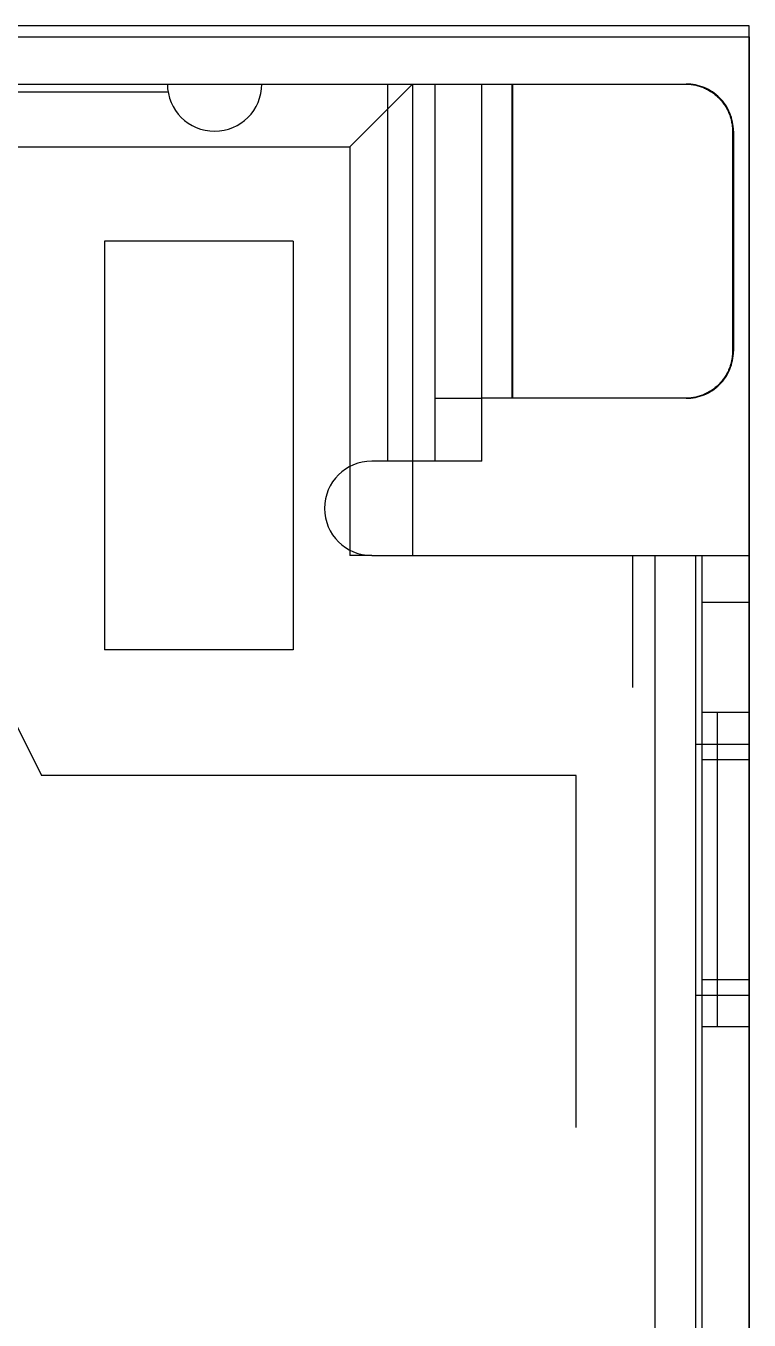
# Model space of a CAD drawing. Header units: inches. Extents: x 0 to 8.3, y 0 to 11.7.
# Drawn here: x 3.1619 to 3.2524, y 1.3141 to 1.4762 of the extents above; entities that cross this region are included whole.
import ezdxf

# ---------------------------------------------------------------- set-up
doc = ezdxf.new("R2010")
doc.units = ezdxf.units.IN
doc.header["$LTSCALE"] = 0.762205
doc.header["$MEASUREMENT"] = 0
doc.linetypes.add('HIDDEN', pattern=[0.2, 0.1, -0.1])
doc.layers.get('0').update_dxf_attribs({"linetype": 'CONTINUOUS'})
for name, color, linetype in [('03___PRT_ALL_CURVES', 7, 'CONTINUOUS'), ('03__ASM_ALL_CURVES', 7, 'CONTINUOUS'), ('DEFAULT_2', 8, 'HIDDEN')]:
    doc.layers.add(name, color=color, linetype=linetype)

msp = doc.modelspace()

# ---------------------------------------------------------------- linework, layer by layer
at = {"color": 7, "linetype": 'CONTINUOUS'}
for p, q in [((3.1284, 1.46892), (3.24454, 1.46892)), ((3.20714, 1.46892), (3.20714, 1.42168)), ((3.21895, 1.42168), (3.21895, 1.46892)), ((3.22282, 1.42955), (3.22282, 1.46892)), ((3.14021, 1.46794), (3.17966, 1.46794)), ((3.25045, 1.46301), (3.25045, 1.43545)), ((3.24454, 1.42955), (3.21895, 1.42955)), ((3.20242, 1.42099), (3.20242, 1.41055)), ((3.21895, 1.42168), (3.20517, 1.42168)), ((3.21029, 1.42168), (3.21029, 1.40986)), ((3.20517, 1.40986), (3.25242, 1.40986)), ((3.24061, 1.40986), (3.24061, 1.13821)), ((3.25242, 1.13821), (3.25242, 1.40986))]:
    msp.add_line(p, q, dxfattribs=at)
for centre, start, end in [((3.18549, 1.46892), 180, 360), ((3.20517, 1.41577), 90, 270)]:
    msp.add_arc(centre, 0.00591, start, end, dxfattribs=at)
for points, knots in [([(3.25045, 1.46301), (3.25045, 1.46378), (3.25014, 1.46533), (3.24883, 1.4673), (3.24686, 1.46861), (3.24531, 1.46892), (3.24454, 1.46892)], [0, 0, 0, 0, 0.250054, 0.500025, 0.749981, 1, 1, 1, 1]), ([(3.24454, 1.42955), (3.24531, 1.42955), (3.24686, 1.42986), (3.24883, 1.43117), (3.25014, 1.43313), (3.25045, 1.43469), (3.25045, 1.43545)], [0, 0, 0, 0, 0.250019, 0.499975, 0.749946, 1, 1, 1, 1])]:
    msp.add_open_spline(points, degree=3, knots=knots, dxfattribs=at)
at = {"layer": '03___PRT_ALL_CURVES', "color": 4, "linetype": 'CONTINUOUS'}
for p, q in [((3.25242, 1.4762), (3.05753, 1.4762)), ((3.25242, 1.40986), (3.25242, 1.4762))]:
    msp.add_line(p, q, dxfattribs=at)
at = {"layer": '03___PRT_ALL_CURVES', "color": 8, "linetype": 'HIDDEN'}
msp.add_line((3.25242, 0.89943), (3.25242, 1.40986), dxfattribs=at)
at = {"layer": '03__ASM_ALL_CURVES', "color": 4, "linetype": 'CONTINUOUS'}
for p, q in [((3.1284, 1.47482), (3.25242, 1.47482)), ((3.25242, 1.47482), (3.25242, 1.40986))]:
    msp.add_line(p, q, dxfattribs=at)
at = {"layer": '03__ASM_ALL_CURVES', "color": 8, "linetype": 'HIDDEN'}
msp.add_line((3.25242, 1.40986), (3.25242, 0.89805), dxfattribs=at)
at = {"layer": 'DEFAULT_2', "color": 8, "linetype": 'HIDDEN'}
for p, q in [((3.21029, 1.46892), (3.20242, 1.46105)), ((3.21029, 1.46892), (3.21029, 1.42168)), ((3.21305, 1.46892), (3.21305, 1.42168)), ((3.22272, 1.46892), (3.22272, 1.42955)), ((3.25045, 1.46301), (3.25034, 1.46301)), ((3.25034, 1.46301), (3.25034, 1.43545)), ((3.14021, 1.46105), (3.20242, 1.46105)), ((3.20242, 1.46105), (3.20242, 1.42099)), ((3.19533, 1.44923), (3.17171, 1.44923)), ((3.17171, 1.44923), (3.17171, 1.39805)), ((3.19533, 1.44923), (3.19533, 1.39805)), ((3.25034, 1.43545), (3.25045, 1.43545)), ((3.21305, 1.42955), (3.21895, 1.42955)), ((3.20242, 1.41055), (3.20242, 1.40986)), ((3.20517, 1.40986), (3.20242, 1.40986)), ((3.23785, 1.19333), (3.23785, 1.40986)), ((3.24572, 1.40986), (3.24572, 1.13821)), ((3.24651, 1.40986), (3.24651, 1.13787)), ((3.25242, 1.40396), (3.24651, 1.40396)), ((3.19533, 1.39805), (3.17171, 1.39805)), ((3.1599, 1.39018), (3.16383, 1.38231)), ((3.25242, 1.39018), (3.24651, 1.39018)), ((3.24848, 1.35081), (3.24848, 1.39018)), ((3.24572, 1.38624), (3.25242, 1.38624)), ((3.25242, 1.38427), (3.24651, 1.38427)), ((3.23076, 1.38231), (3.16383, 1.38231)), ((3.23076, 1.13821), (3.23076, 1.38231)), ((3.25242, 1.35671), (3.24651, 1.35671)), ((3.25242, 1.35475), (3.24572, 1.35475)), ((3.25242, 1.35081), (3.24651, 1.35081))]:
    msp.add_line(p, q, dxfattribs=at)
for points, knots in [([(3.24444, 1.46892), (3.24521, 1.46892), (3.24676, 1.46861), (3.24872, 1.4673), (3.25004, 1.46533), (3.25034, 1.46378), (3.25034, 1.46301)], [0, 0, 0, 0, 0.250019, 0.499975, 0.749946, 1, 1, 1, 1]), ([(3.25034, 1.43545), (3.25034, 1.43469), (3.25004, 1.43313), (3.24872, 1.43117), (3.24676, 1.42986), (3.24521, 1.42955), (3.24444, 1.42955)], [0, 0, 0, 0, 0.250054, 0.500025, 0.749981, 1, 1, 1, 1])]:
    msp.add_open_spline(points, degree=3, knots=knots, dxfattribs=at)

doc.saveas('drawing.dxf')
